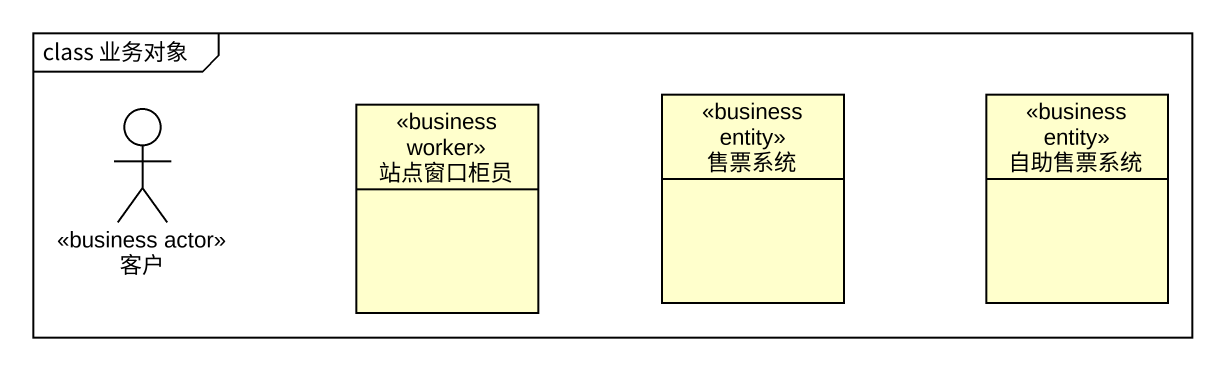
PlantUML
@startuml
mainframe class 业务对象
allowmixing
hide circle
hide empty members
actor 客户 <<business actor>>
class 站点窗口柜员 <<business worker>>
class 售票系统 <<business entity>>
class 自助售票系统 <<business entity>>
@enduml
